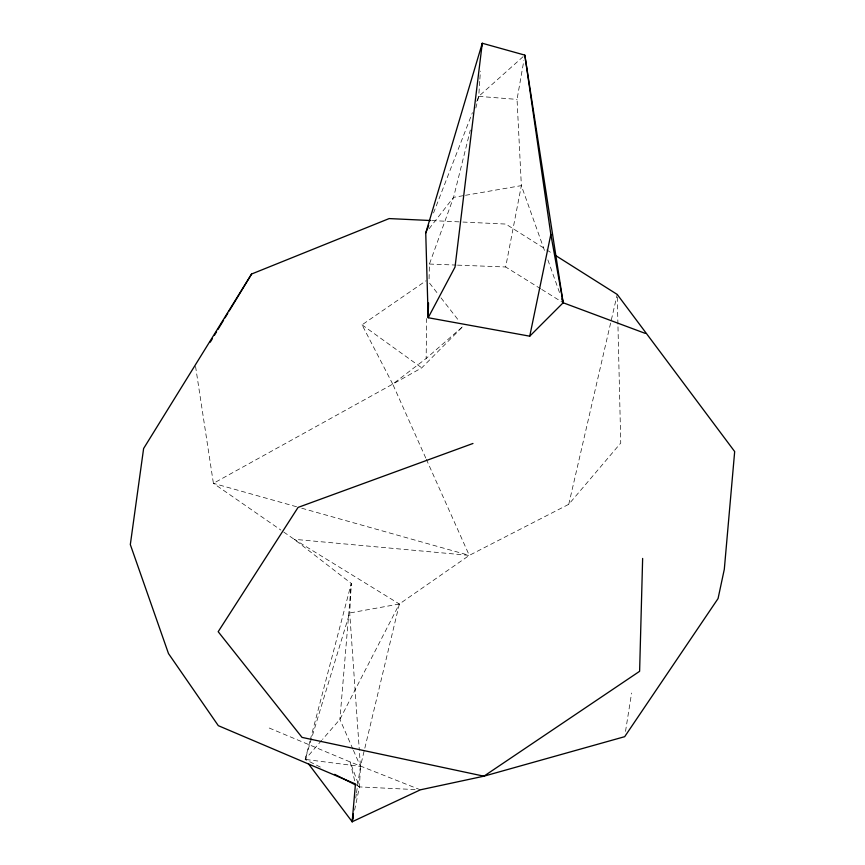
<?xml version="1.0" encoding="UTF-8"?>
<svg xmlns="http://www.w3.org/2000/svg" width="865" height="865" viewBox="0 0 865 865"><rect width="100%" height="100%" fill="white"/><g stroke="black" fill="none" stroke-linecap="round" stroke-linejoin="round"><path stroke-width="0.65" stroke-dasharray="4.33 3.24" d="M195.555 366.414L213.406 483.33L392.732 384.125L426.153 358.488L426.64 318.579M429.083 278.811L429.429 264.041L453.552 197.361L470.344 130.031M475.826 108.017L478.734 96.361L479.794 80.423M479.88 79.093L480.41 71.135M355.72 798.038L356.315 794.081M356.51 792.762L360.456 766.412L399.36 604.008L469.284 555.384L568.759 504.317L620.746 443.042L617.956 325.51M625.514 731.39L631.601 693.06M540.614 288.737L505.668 266.982L521.357 185.629L517.043 99.399L523.909 60.334M354.596 810.137L359.451 786.912L360.456 766.412L359.418 751.609M568.759 504.317L617.221 294.435M309.951 741.154L305.161 759.405L306.783 761.557M310.286 739.856L351.287 583.453L294.176 539.295L282.012 530.861M433.527 212.963L472.42 112.655M476.788 101.378L478.734 96.361L524.828 55.122M426.326 459.283L469.284 555.384L294.176 539.295L399.36 604.008L339.902 719.377L322.526 739.391M429.018 228.836L453.552 197.361L464.181 195.522M321.661 740.386L305.161 759.405L321.683 767.774M425.775 458.05L392.732 384.125L421.763 367.841L463.121 326.235L426.153 358.488M392.732 384.125L362.046 324.84L426.013 280.768M399.36 604.008L349.709 612.971L305.161 759.405L360.456 766.412L353.417 750.323M465.511 195.295L521.357 185.629L545.177 252.385M429.429 264.041L456.179 265.079M457.52 265.133L505.668 266.982M432.057 220.597L461.553 221.981M462.894 222.046L505.798 224.067L545.588 249.196M415.081 789.572L359.451 786.912L357.094 785.712M478.734 96.361L517.043 99.399M296.533 506.739L213.406 483.33L280.898 530.094M301.723 508.209L469.284 555.384M420.379 789.821L350.141 761.946L268.28 727.627M541.739 289.429L562.034 302.058M546.734 249.92L552.411 253.51M362.046 324.84L421.763 367.841M356.456 784.696L359.451 786.912L350.141 761.946L355.461 783.96M429.57 283.158L437.755 293.668M441.02 297.874L459.034 320.98M352.877 749.079L339.902 719.377L351.287 583.453L349.709 612.971L359.321 750.258M547.88 259.943L560.012 293.949M617.286 297.138L617.924 324.159"/><path stroke-width="1.3" d="M428.521 302.955L428.175 317.725L529.737 336.182L563.158 302.761L524.828 55.122L482.27 43.25L425.742 233.031L428.175 317.725L455.022 267.08L482.27 43.25L482.086 45.91M642.641 558.444L639.613 671.305L483.903 776.186L420.379 789.821L352.174 821.75L308.405 763.709M353.244 816.592L352.174 821.75L355.461 783.96L218.315 725.67L168.491 653.572L130.323 544.582L143.612 448.513L251.596 274.021L389.153 218.575L430.716 220.532M352.174 821.75L353.353 813.846M529.737 336.182L550.832 234.404L524.828 55.122M425.742 233.031L428.662 225.506M210.26 342.162L212.368 338.702M214.466 335.231L216.564 331.771M217.969 329.457L223.57 320.223M224.976 317.909L227.776 313.292M229.171 310.978L251.596 274.021M472.971 443.475L298.057 507.42L218.185 631.699L302.026 737.391L483.903 776.186L624.681 736.677L718.058 598.569L724.308 569.289L734.677 451.562L617.221 294.435L554.692 254.937M561.817 298.987L563.158 302.761L645.258 333.382M334.668 774.359L355.904 785.117M550.832 234.404L563.158 302.761"/></g></svg>
